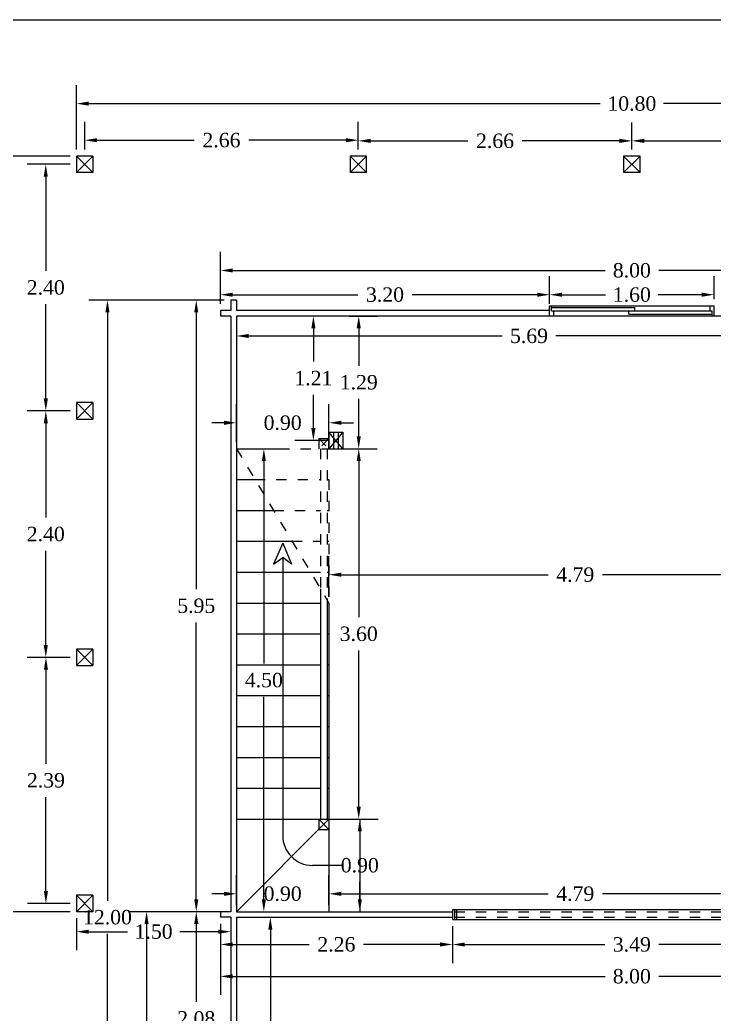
# Model space of a CAD drawing. Header units: inches. Extents: x 86794 to 87086, y 41803 to 41823.
# Drawn here: x 86829.12 to 86835.87, y 41812.48 to 41822.14 of the extents above; entities that cross this region are included whole.
import ezdxf

# ---------------------------------------------------------------- set-up
doc = ezdxf.new("R2010")
doc.units = ezdxf.units.IN
doc.header["$MEASUREMENT"] = 0
doc.linetypes.add('ACAD_ISO03W100', pattern=[30, 12, -18])
doc.styles.get("Standard").update_dxf_attribs({"font": 'times.ttf'})
doc.dimstyles.get("Standard").update_dxf_attribs({"dimtxt": 0.14, "dimasz": 0.12, "dimexe": 0.18, "dimexo": 0.0625, "dimgap": 0.09, "dimtad": 0, "dimtih": 1, "dimtoh": 1, "dimzin": 0, "dimdsep": 46, "dimtxsty": 'Standard', "dimcen": 0.09, "dimadec": 0, "dimazin": 0, "dimtfac": 1, "dimtofl": 0, "dimtmove": 0, "dimatfit": 3, "dimfxl": 1, "dimtolj": 1, "dimtzin": 0, "dimarcsym": 0})

# ---------------------------------------------------------------- blocks, each defined once
blk = doc.blocks.new('*D87')
at = {"color": 0, "lineweight": -2, "ltscale": 0.006, "transparency": 16777216}
for p, q in [((86831.0669, 41819.3792), (86831.0669, 41819.6488)), ((86834.2669, 41819.3792), (86834.2669, 41819.6488)), ((86831.1869, 41819.4688), (86832.4039, 41819.4688)), ((86834.1469, 41819.4688), (86832.9299, 41819.4688))]:
    blk.add_line(p, q, dxfattribs=at)
at = {"color": 0, "ltscale": 0.006, "transparency": 16777216}
for points in [[(86831.1869, 41819.4888), (86831.1869, 41819.4488), (86831.0669, 41819.4688)], [(86834.1469, 41819.4888), (86834.1469, 41819.4488), (86834.2669, 41819.4688)]]:
    blk.add_solid(points, dxfattribs=at)
at = {"layer": 'Defpoints', "color": 0, "ltscale": 0.006, "transparency": 16777216}
for p in [(86834.2669, 41819.4688), (86831.0669, 41819.3167), (86834.2669, 41819.3167)]:
    blk.add_point(p, dxfattribs=at)
at = {"color": 0, "ltscale": 0.006, "transparency": 16777216, "insert": (86832.6669, 41819.4688), "char_height": 0.14, "attachment_point": 5}
blk.add_mtext('\\A1;3.20', dxfattribs=at)
blk = doc.blocks.new('*D88')
at = {"color": 0, "lineweight": -2, "ltscale": 0.006, "transparency": 16777216}
for p, q in [((86834.2669, 41819.4242), (86834.2669, 41819.6488)), ((86835.8669, 41819.4242), (86835.8669, 41819.6488)), ((86834.3869, 41819.4688), (86834.8119, 41819.4688)), ((86835.7469, 41819.4688), (86835.322, 41819.4688))]:
    blk.add_line(p, q, dxfattribs=at)
at = {"color": 0, "ltscale": 0.006, "transparency": 16777216}
for points in [[(86834.3869, 41819.4888), (86834.3869, 41819.4488), (86834.2669, 41819.4688)], [(86835.7469, 41819.4888), (86835.7469, 41819.4488), (86835.8669, 41819.4688)]]:
    blk.add_solid(points, dxfattribs=at)
at = {"layer": 'Defpoints', "color": 0, "ltscale": 0.006, "transparency": 16777216}
for p in [(86835.8669, 41819.4688), (86834.2669, 41819.3617), (86835.8669, 41819.3617)]:
    blk.add_point(p, dxfattribs=at)
at = {"color": 0, "ltscale": 0.006, "transparency": 16777216, "insert": (86835.0669, 41819.4688), "char_height": 0.14, "attachment_point": 5}
blk.add_mtext('\\A1;1.60', dxfattribs=at)
blk = doc.blocks.new('*D91')
at = {"color": 0, "lineweight": -2, "ltscale": 0.006, "transparency": 16777216}
for p, q in [((86831.0669, 41819.3792), (86831.0669, 41819.8847)), ((86839.0669, 41819.3792), (86839.0669, 41819.8847)), ((86831.1869, 41819.7047), (86834.806, 41819.7047)), ((86838.9469, 41819.7047), (86835.3279, 41819.7047))]:
    blk.add_line(p, q, dxfattribs=at)
at = {"color": 0, "ltscale": 0.006, "transparency": 16777216}
for points in [[(86831.1869, 41819.7247), (86831.1869, 41819.6847), (86831.0669, 41819.7047)], [(86838.9469, 41819.7247), (86838.9469, 41819.6847), (86839.0669, 41819.7047)]]:
    blk.add_solid(points, dxfattribs=at)
at = {"layer": 'Defpoints', "color": 0, "ltscale": 0.006, "transparency": 16777216}
for p in [(86839.0669, 41819.7047), (86831.0669, 41819.3167), (86839.0669, 41819.3167)]:
    blk.add_point(p, dxfattribs=at)
at = {"color": 0, "ltscale": 0.006, "transparency": 16777216, "insert": (86835.0669, 41819.7047), "char_height": 0.14, "attachment_point": 5}
blk.add_mtext('\\A1;8.00', dxfattribs=at)
blk = doc.blocks.new('*D122')
at = {"color": 0, "lineweight": -2, "ltscale": 0.006, "transparency": 16777216}
for p, q in [((86831.1044, 41813.4717), (86830.6516, 41813.4717)), ((86830.8316, 41813.3517), (86830.8316, 41812.5944)), ((86830.8316, 41811.5142), (86830.8316, 41812.2716)), ((86831.1044, 41811.3942), (86830.6516, 41811.3942))]:
    blk.add_line(p, q, dxfattribs=at)
at = {"color": 0, "ltscale": 0.006, "transparency": 16777216}
for points in [[(86830.8116, 41813.3517), (86830.8516, 41813.3517), (86830.8316, 41813.4717)], [(86830.8116, 41811.5142), (86830.8516, 41811.5142), (86830.8316, 41811.3942)]]:
    blk.add_solid(points, dxfattribs=at)
at = {"layer": 'Defpoints', "color": 0, "ltscale": 0.006, "transparency": 16777216}
for p in [(86830.8316, 41813.4717), (86831.1669, 41813.4717), (86831.1669, 41811.3942)]:
    blk.add_point(p, dxfattribs=at)
at = {"color": 0, "ltscale": 0.006, "transparency": 16777216, "insert": (86830.8316, 41812.433), "char_height": 0.14, "attachment_point": 5}
blk.add_mtext('\\A1;2.08', dxfattribs=at)
blk = doc.blocks.new('*D123')
at = {"color": 0, "lineweight": -2, "ltscale": 0.006, "transparency": 16777216}
for p, q in [((86831.1044, 41819.4167), (86830.6516, 41819.4167)), ((86830.8316, 41819.2967), (86830.8316, 41816.6057)), ((86830.8316, 41813.5917), (86830.8316, 41816.2828)), ((86831.1044, 41813.4717), (86830.6516, 41813.4717))]:
    blk.add_line(p, q, dxfattribs=at)
at = {"color": 0, "ltscale": 0.006, "transparency": 16777216}
for points in [[(86830.8116, 41819.2967), (86830.8516, 41819.2967), (86830.8316, 41819.4167)], [(86830.8116, 41813.5917), (86830.8516, 41813.5917), (86830.8316, 41813.4717)]]:
    blk.add_solid(points, dxfattribs=at)
at = {"layer": 'Defpoints', "color": 0, "ltscale": 0.006, "transparency": 16777216}
for p in [(86830.8316, 41819.4167), (86831.1669, 41819.4167), (86831.1669, 41813.4717)]:
    blk.add_point(p, dxfattribs=at)
at = {"color": 0, "ltscale": 0.006, "transparency": 16777216, "insert": (86830.8316, 41816.4442), "char_height": 0.14, "attachment_point": 5}
blk.add_mtext('\\A1;5.95', dxfattribs=at)
blk = doc.blocks.new('*D124')
at = {"color": 0, "lineweight": -2, "ltscale": 0.006, "transparency": 16777216}
for p, q in [((86831.1044, 41813.4717), (86830.1681, 41813.4717)), ((86830.3481, 41813.3517), (86830.3481, 41810.6057)), ((86830.3481, 41807.5367), (86830.3481, 41810.2828)), ((86831.1044, 41807.4167), (86830.1681, 41807.4167))]:
    blk.add_line(p, q, dxfattribs=at)
at = {"color": 0, "ltscale": 0.006, "transparency": 16777216}
for points in [[(86830.3281, 41813.3517), (86830.3681, 41813.3517), (86830.3481, 41813.4717)], [(86830.3281, 41807.5367), (86830.3681, 41807.5367), (86830.3481, 41807.4167)]]:
    blk.add_solid(points, dxfattribs=at)
at = {"layer": 'Defpoints', "color": 0, "ltscale": 0.006, "transparency": 16777216}
for p in [(86830.3481, 41813.4717), (86831.1669, 41813.4717), (86831.1669, 41807.4167)]:
    blk.add_point(p, dxfattribs=at)
at = {"color": 0, "ltscale": 0.006, "transparency": 16777216, "insert": (86830.3481, 41810.4442), "char_height": 0.14, "attachment_point": 5}
blk.add_mtext('\\A1;6.06', dxfattribs=at)
blk = doc.blocks.new('*D126')
at = {"color": 0, "lineweight": -2, "ltscale": 0.006, "transparency": 16777216}
for p, q in [((86831.2844, 41813.4167), (86831.7321, 41813.4167)), ((86831.5521, 41813.2967), (86831.5521, 41810.6557)), ((86831.5521, 41807.6917), (86831.5521, 41810.3328)), ((86831.2844, 41807.5717), (86831.7321, 41807.5717))]:
    blk.add_line(p, q, dxfattribs=at)
at = {"color": 0, "ltscale": 0.006, "transparency": 16777216}
for points in [[(86831.5321, 41813.2967), (86831.5721, 41813.2967), (86831.5521, 41813.4167)], [(86831.5321, 41807.6917), (86831.5721, 41807.6917), (86831.5521, 41807.5717)]]:
    blk.add_solid(points, dxfattribs=at)
at = {"layer": 'Defpoints', "color": 0, "ltscale": 0.006, "transparency": 16777216}
for p in [(86831.2219, 41813.4167), (86831.5521, 41813.4167), (86831.2219, 41807.5717)]:
    blk.add_point(p, dxfattribs=at)
at = {"color": 0, "ltscale": 0.006, "transparency": 16777216, "insert": (86831.5521, 41810.4942), "char_height": 0.14, "attachment_point": 5}
blk.add_mtext('\\A1;5.85', dxfattribs=at)
blk = doc.blocks.new('*D127')
at = {"color": 0, "lineweight": -2, "ltscale": 0.006, "transparency": 16777216}
for p, q in [((86831.0669, 41813.3542), (86831.0669, 41812.9729)), ((86833.3219, 41813.3317), (86833.3219, 41812.9729)), ((86831.1869, 41813.1529), (86831.9298, 41813.1529)), ((86833.2019, 41813.1529), (86832.4591, 41813.1529))]:
    blk.add_line(p, q, dxfattribs=at)
at = {"color": 0, "ltscale": 0.006, "transparency": 16777216}
for points in [[(86831.1869, 41813.1729), (86831.1869, 41813.1329), (86831.0669, 41813.1529)], [(86833.2019, 41813.1729), (86833.2019, 41813.1329), (86833.3219, 41813.1529)]]:
    blk.add_solid(points, dxfattribs=at)
at = {"layer": 'Defpoints', "color": 0, "ltscale": 0.006, "transparency": 16777216}
for p in [(86831.0669, 41813.4167), (86833.3219, 41813.3942), (86833.3219, 41813.1529)]:
    blk.add_point(p, dxfattribs=at)
at = {"color": 0, "ltscale": 0.006, "transparency": 16777216, "insert": (86832.1944, 41813.1529), "char_height": 0.14, "attachment_point": 5}
blk.add_mtext('\\A1;2.26', dxfattribs=at)
blk = doc.blocks.new('*D128')
at = {"color": 0, "lineweight": -2, "ltscale": 0.006, "transparency": 16777216}
for p, q in [((86833.3219, 41813.3317), (86833.3219, 41812.9723)), ((86836.8119, 41813.3317), (86836.8119, 41812.9723)), ((86833.4419, 41813.1523), (86834.8047, 41813.1523)), ((86836.6919, 41813.1523), (86835.3292, 41813.1523))]:
    blk.add_line(p, q, dxfattribs=at)
at = {"color": 0, "ltscale": 0.006, "transparency": 16777216}
for points in [[(86833.4419, 41813.1723), (86833.4419, 41813.1323), (86833.3219, 41813.1523)], [(86836.6919, 41813.1723), (86836.6919, 41813.1323), (86836.8119, 41813.1523)]]:
    blk.add_solid(points, dxfattribs=at)
at = {"layer": 'Defpoints', "color": 0, "ltscale": 0.006, "transparency": 16777216}
for p in [(86833.3219, 41813.3942), (86836.8119, 41813.3942), (86836.8119, 41813.1523)]:
    blk.add_point(p, dxfattribs=at)
at = {"color": 0, "ltscale": 0.006, "transparency": 16777216, "insert": (86835.0669, 41813.1523), "char_height": 0.14, "attachment_point": 5}
blk.add_mtext('\\A1;3.49', dxfattribs=at)
blk = doc.blocks.new('*D130')
at = {"color": 0, "lineweight": -2, "ltscale": 0.006, "transparency": 16777216}
for p, q in [((86831.0669, 41813.3542), (86831.0669, 41812.6627)), ((86839.0669, 41813.3542), (86839.0669, 41812.6627)), ((86831.1869, 41812.8427), (86834.806, 41812.8427)), ((86838.9469, 41812.8427), (86835.3279, 41812.8427))]:
    blk.add_line(p, q, dxfattribs=at)
at = {"color": 0, "ltscale": 0.006, "transparency": 16777216}
for points in [[(86831.1869, 41812.8627), (86831.1869, 41812.8227), (86831.0669, 41812.8427)], [(86838.9469, 41812.8627), (86838.9469, 41812.8227), (86839.0669, 41812.8427)]]:
    blk.add_solid(points, dxfattribs=at)
at = {"layer": 'Defpoints', "color": 0, "ltscale": 0.006, "transparency": 16777216}
for p in [(86831.0669, 41813.4167), (86839.0669, 41813.4167), (86839.0669, 41812.8427)]:
    blk.add_point(p, dxfattribs=at)
at = {"color": 0, "ltscale": 0.006, "transparency": 16777216, "insert": (86835.0669, 41812.8427), "char_height": 0.14, "attachment_point": 5}
blk.add_mtext('\\A1;8.00', dxfattribs=at)
blk = doc.blocks.new('*D132')
at = {"color": 0, "lineweight": -2, "ltscale": 0.006, "transparency": 16777216}
for p, q in [((86831.2219, 41813.5342), (86831.2219, 41813.8253)), ((86832.1219, 41813.5342), (86832.1219, 41813.8253)), ((86831.1019, 41813.6453), (86830.9819, 41813.6453)), ((86832.2419, 41813.6453), (86832.3619, 41813.6453))]:
    blk.add_line(p, q, dxfattribs=at)
at = {"color": 0, "ltscale": 0.006, "transparency": 16777216}
for points in [[(86831.1019, 41813.6653), (86831.1019, 41813.6253), (86831.2219, 41813.6453)], [(86832.2419, 41813.6653), (86832.2419, 41813.6253), (86832.1219, 41813.6453)]]:
    blk.add_solid(points, dxfattribs=at)
at = {"layer": 'Defpoints', "color": 0, "ltscale": 0.006, "transparency": 16777216}
for p in [(86832.1219, 41813.6453), (86831.2219, 41813.4717), (86832.1219, 41813.4717)]:
    blk.add_point(p, dxfattribs=at)
at = {"color": 0, "ltscale": 0.006, "transparency": 16777216, "insert": (86831.6719, 41813.6453), "char_height": 0.14, "attachment_point": 5}
blk.add_mtext('\\A1;0.90', dxfattribs=at)
blk = doc.blocks.new('*D133')
at = {"color": 0, "lineweight": -2, "ltscale": 0.006, "transparency": 16777216}
for p, q in [((86832.1219, 41813.5342), (86832.1219, 41813.8253)), ((86836.9119, 41813.5342), (86836.9119, 41813.8253)), ((86832.2419, 41813.6453), (86834.2521, 41813.6453)), ((86836.7919, 41813.6453), (86834.7818, 41813.6453))]:
    blk.add_line(p, q, dxfattribs=at)
at = {"color": 0, "ltscale": 0.006, "transparency": 16777216}
for points in [[(86832.2419, 41813.6653), (86832.2419, 41813.6253), (86832.1219, 41813.6453)], [(86836.7919, 41813.6653), (86836.7919, 41813.6253), (86836.9119, 41813.6453)]]:
    blk.add_solid(points, dxfattribs=at)
at = {"layer": 'Defpoints', "color": 0, "ltscale": 0.006, "transparency": 16777216}
for p in [(86836.9119, 41813.6453), (86832.1219, 41813.4717), (86836.9119, 41813.4717)]:
    blk.add_point(p, dxfattribs=at)
at = {"color": 0, "ltscale": 0.006, "transparency": 16777216, "insert": (86834.5169, 41813.6453), "char_height": 0.14, "attachment_point": 5}
blk.add_mtext('\\A1;4.79', dxfattribs=at)
blk = doc.blocks.new('*D135')
at = {"color": 0, "lineweight": -2, "ltscale": 0.006, "transparency": 16777216}
for p, q in [((86832.1844, 41817.9717), (86832.5914, 41817.9717)), ((86832.4114, 41817.8517), (86832.4114, 41816.3332)), ((86832.4114, 41814.4917), (86832.4114, 41816.0103)), ((86832.1844, 41814.3717), (86832.5914, 41814.3717))]:
    blk.add_line(p, q, dxfattribs=at)
at = {"color": 0, "ltscale": 0.006, "transparency": 16777216}
for points in [[(86832.3914, 41817.8517), (86832.4314, 41817.8517), (86832.4114, 41817.9717)], [(86832.3914, 41814.4917), (86832.4314, 41814.4917), (86832.4114, 41814.3717)]]:
    blk.add_solid(points, dxfattribs=at)
at = {"layer": 'Defpoints', "color": 0, "ltscale": 0.006, "transparency": 16777216}
for p in [(86832.1219, 41817.9717), (86832.1219, 41814.3717), (86832.4114, 41814.3717)]:
    blk.add_point(p, dxfattribs=at)
at = {"color": 0, "ltscale": 0.006, "transparency": 16777216, "insert": (86832.4114, 41816.1717), "char_height": 0.14, "attachment_point": 5}
blk.add_mtext('\\A1;3.60', dxfattribs=at)
blk = doc.blocks.new('*D136')
at = {"color": 0, "lineweight": -2, "ltscale": 0.006, "transparency": 16777216}
for p, q in [((86832.1844, 41814.3717), (86832.6019, 41814.3717)), ((86832.4219, 41814.2517), (86832.4219, 41814.0832)), ((86832.4219, 41813.5917), (86832.4219, 41813.7603)), ((86832.1844, 41813.4717), (86832.6019, 41813.4717))]:
    blk.add_line(p, q, dxfattribs=at)
at = {"color": 0, "ltscale": 0.006, "transparency": 16777216}
for points in [[(86832.4019, 41814.2517), (86832.4419, 41814.2517), (86832.4219, 41814.3717)], [(86832.4019, 41813.5917), (86832.4419, 41813.5917), (86832.4219, 41813.4717)]]:
    blk.add_solid(points, dxfattribs=at)
at = {"layer": 'Defpoints', "color": 0, "ltscale": 0.006, "transparency": 16777216}
for p in [(86832.1219, 41814.3717), (86832.4219, 41814.3717), (86832.1219, 41813.4717)]:
    blk.add_point(p, dxfattribs=at)
at = {"color": 0, "ltscale": 0.006, "transparency": 16777216, "insert": (86832.4219, 41813.9217), "char_height": 0.14, "attachment_point": 5}
blk.add_mtext('\\A1;0.90', dxfattribs=at)
blk = doc.blocks.new('*D139')
at = {"color": 0, "lineweight": -2, "ltscale": 0.006, "transparency": 16777216}
for p, q in [((86831.2844, 41817.9717), (86831.6689, 41817.9717)), ((86831.4889, 41817.8517), (86831.4889, 41815.8832)), ((86831.4889, 41813.5917), (86831.4889, 41815.5603)), ((86831.2844, 41813.4717), (86831.6689, 41813.4717))]:
    blk.add_line(p, q, dxfattribs=at)
at = {"color": 0, "ltscale": 0.006, "transparency": 16777216}
for points in [[(86831.4689, 41817.8517), (86831.5089, 41817.8517), (86831.4889, 41817.9717)], [(86831.4689, 41813.5917), (86831.5089, 41813.5917), (86831.4889, 41813.4717)]]:
    blk.add_solid(points, dxfattribs=at)
at = {"layer": 'Defpoints', "color": 0, "ltscale": 0.006, "transparency": 16777216}
for p in [(86831.2219, 41817.9717), (86831.2219, 41813.4717), (86831.4889, 41813.4717)]:
    blk.add_point(p, dxfattribs=at)
at = {"color": 0, "ltscale": 0.006, "transparency": 16777216, "insert": (86831.4889, 41815.7217), "char_height": 0.14, "attachment_point": 5}
blk.add_mtext('\\A1;4.50', dxfattribs=at)
blk = doc.blocks.new('*D140')
at = {"color": 0, "lineweight": -2, "ltscale": 0.006, "transparency": 16777216}
for p, q in [((86831.2219, 41818.0342), (86831.2219, 41818.4039)), ((86832.1219, 41818.0342), (86832.1219, 41818.4039)), ((86831.1019, 41818.2239), (86830.9819, 41818.2239)), ((86832.2419, 41818.2239), (86832.3619, 41818.2239))]:
    blk.add_line(p, q, dxfattribs=at)
at = {"color": 0, "ltscale": 0.006, "transparency": 16777216}
for points in [[(86831.1019, 41818.2439), (86831.1019, 41818.2039), (86831.2219, 41818.2239)], [(86832.2419, 41818.2439), (86832.2419, 41818.2039), (86832.1219, 41818.2239)]]:
    blk.add_solid(points, dxfattribs=at)
at = {"layer": 'Defpoints', "color": 0, "ltscale": 0.006, "transparency": 16777216}
for p in [(86832.1219, 41818.2239), (86831.2219, 41817.9717), (86832.1219, 41817.9717)]:
    blk.add_point(p, dxfattribs=at)
at = {"color": 0, "ltscale": 0.006, "transparency": 16777216, "insert": (86831.6719, 41818.2239), "char_height": 0.14, "attachment_point": 5}
blk.add_mtext('\\A1;0.90', dxfattribs=at)
blk = doc.blocks.new('*D141')
at = {"color": 0, "lineweight": -2, "ltscale": 0.006, "transparency": 16777216}
for p, q in [((86831.2219, 41819.1992), (86831.2219, 41818.8879)), ((86836.9119, 41819.1992), (86836.9119, 41818.8879)), ((86831.3419, 41819.0679), (86833.8054, 41819.0679)), ((86836.7919, 41819.0679), (86834.3284, 41819.0679))]:
    blk.add_line(p, q, dxfattribs=at)
at = {"color": 0, "ltscale": 0.006, "transparency": 16777216}
for points in [[(86831.3419, 41819.0879), (86831.3419, 41819.0479), (86831.2219, 41819.0679)], [(86836.7919, 41819.0879), (86836.7919, 41819.0479), (86836.9119, 41819.0679)]]:
    blk.add_solid(points, dxfattribs=at)
at = {"layer": 'Defpoints', "color": 0, "ltscale": 0.006, "transparency": 16777216}
for p in [(86831.2219, 41819.2617), (86836.9119, 41819.2617), (86836.9119, 41819.0679)]:
    blk.add_point(p, dxfattribs=at)
at = {"color": 0, "ltscale": 0.006, "transparency": 16777216, "insert": (86834.0669, 41819.0679), "char_height": 0.14, "attachment_point": 5}
blk.add_mtext('\\A1;5.69', dxfattribs=at)
blk = doc.blocks.new('*D149')
at = {"color": 0, "lineweight": -2, "ltscale": 0.006, "transparency": 16777216}
for p, q in [((86832.1269, 41819.2617), (86831.7904, 41819.2617)), ((86831.9704, 41819.1417), (86831.9704, 41818.8182)), ((86831.9704, 41818.1717), (86831.9704, 41818.4953)), ((86832.1269, 41818.0517), (86831.7904, 41818.0517))]:
    blk.add_line(p, q, dxfattribs=at)
at = {"color": 0, "ltscale": 0.006, "transparency": 16777216}
for points in [[(86831.9504, 41819.1417), (86831.9904, 41819.1417), (86831.9704, 41819.2617)], [(86831.9504, 41818.1717), (86831.9904, 41818.1717), (86831.9704, 41818.0517)]]:
    blk.add_solid(points, dxfattribs=at)
at = {"layer": 'Defpoints', "color": 0, "ltscale": 0.006, "transparency": 16777216}
for p in [(86831.9704, 41819.2617), (86832.1894, 41819.2617), (86832.1894, 41818.0517)]:
    blk.add_point(p, dxfattribs=at)
at = {"color": 0, "ltscale": 0.006, "transparency": 16777216, "insert": (86831.9704, 41818.6567), "char_height": 0.14, "attachment_point": 5}
blk.add_mtext('\\A1;1.21', dxfattribs=at)
blk = doc.blocks.new('*D150')
at = {"color": 0, "lineweight": -2, "ltscale": 0.006, "transparency": 16777216}
for p, q in [((86832.3194, 41819.2617), (86832.5914, 41819.2617)), ((86832.4114, 41819.1417), (86832.4114, 41818.7782)), ((86832.4114, 41818.0917), (86832.4114, 41818.4553)), ((86832.3194, 41817.9717), (86832.5914, 41817.9717))]:
    blk.add_line(p, q, dxfattribs=at)
at = {"color": 0, "ltscale": 0.006, "transparency": 16777216}
for points in [[(86832.3914, 41819.1417), (86832.4314, 41819.1417), (86832.4114, 41819.2617)], [(86832.3914, 41818.0917), (86832.4314, 41818.0917), (86832.4114, 41817.9717)]]:
    blk.add_solid(points, dxfattribs=at)
at = {"layer": 'Defpoints', "color": 0, "ltscale": 0.006, "transparency": 16777216}
for p in [(86832.2569, 41819.2617), (86832.4114, 41819.2617), (86832.2569, 41817.9717)]:
    blk.add_point(p, dxfattribs=at)
at = {"color": 0, "ltscale": 0.006, "transparency": 16777216, "insert": (86832.4114, 41818.6167), "char_height": 0.14, "attachment_point": 5}
blk.add_mtext('\\A1;1.29', dxfattribs=at)
blk = doc.blocks.new('*D161')
at = {"color": 0, "lineweight": -2, "ltscale": 0.006, "transparency": 16777216}
for p, q in [((86832.1219, 41816.5342), (86832.1219, 41816.9269)), ((86836.9119, 41816.5342), (86836.9119, 41816.9269)), ((86832.2419, 41816.7469), (86834.2521, 41816.7469)), ((86836.7919, 41816.7469), (86834.7818, 41816.7469))]:
    blk.add_line(p, q, dxfattribs=at)
at = {"color": 0, "ltscale": 0.006, "transparency": 16777216}
for points in [[(86832.2419, 41816.7669), (86832.2419, 41816.7269), (86832.1219, 41816.7469)], [(86836.7919, 41816.7669), (86836.7919, 41816.7269), (86836.9119, 41816.7469)]]:
    blk.add_solid(points, dxfattribs=at)
at = {"layer": 'Defpoints', "color": 0, "ltscale": 0.006, "transparency": 16777216}
for p in [(86836.9119, 41816.7469), (86832.1219, 41816.4717), (86836.9119, 41816.4717)]:
    blk.add_point(p, dxfattribs=at)
at = {"color": 0, "ltscale": 0.006, "transparency": 16777216, "insert": (86834.5169, 41816.7469), "char_height": 0.14, "attachment_point": 5}
blk.add_mtext('\\A1;4.79', dxfattribs=at)
blk = doc.blocks.new('*D236')
at = {"color": 0, "lineweight": -2, "ltscale": 0.006, "transparency": 16777216}
for p, q in [((86829.7469, 41820.8792), (86829.7469, 41821.1508)), ((86832.4069, 41820.8792), (86832.4069, 41821.1508)), ((86829.8669, 41820.9708), (86830.8123, 41820.9708)), ((86832.2869, 41820.9708), (86831.3416, 41820.9708))]:
    blk.add_line(p, q, dxfattribs=at)
at = {"color": 0, "ltscale": 0.006, "transparency": 16777216}
for points in [[(86829.8669, 41820.9908), (86829.8669, 41820.9508), (86829.7469, 41820.9708)], [(86832.2869, 41820.9908), (86832.2869, 41820.9508), (86832.4069, 41820.9708)]]:
    blk.add_solid(points, dxfattribs=at)
at = {"layer": 'Defpoints', "color": 0, "ltscale": 0.006, "transparency": 16777216}
for p in [(86832.4069, 41820.9708), (86829.7469, 41820.8167), (86832.4069, 41820.8167)]:
    blk.add_point(p, dxfattribs=at)
at = {"color": 0, "ltscale": 0.006, "transparency": 16777216, "insert": (86831.0769, 41820.9708), "char_height": 0.14, "attachment_point": 5}
blk.add_mtext('\\A1;2.66', dxfattribs=at)
blk = doc.blocks.new('*D237')
at = {"color": 0, "lineweight": -2, "ltscale": 0.006, "transparency": 16777216}
for p, q in [((86832.4069, 41820.8792), (86832.4069, 41821.1443)), ((86835.0669, 41820.8792), (86835.0669, 41821.1443)), ((86832.5269, 41820.9643), (86833.4723, 41820.9643)), ((86834.9469, 41820.9643), (86834.0016, 41820.9643))]:
    blk.add_line(p, q, dxfattribs=at)
at = {"color": 0, "ltscale": 0.006, "transparency": 16777216}
for points in [[(86832.5269, 41820.9843), (86832.5269, 41820.9443), (86832.4069, 41820.9643)], [(86834.9469, 41820.9843), (86834.9469, 41820.9443), (86835.0669, 41820.9643)]]:
    blk.add_solid(points, dxfattribs=at)
at = {"layer": 'Defpoints', "color": 0, "ltscale": 0.006, "transparency": 16777216}
for p in [(86835.0669, 41820.9643), (86832.4069, 41820.8167), (86835.0669, 41820.8167)]:
    blk.add_point(p, dxfattribs=at)
at = {"color": 0, "ltscale": 0.006, "transparency": 16777216, "insert": (86833.7369, 41820.9643), "char_height": 0.14, "attachment_point": 5}
blk.add_mtext('\\A1;2.66', dxfattribs=at)
blk = doc.blocks.new('*D238')
at = {"color": 0, "lineweight": -2, "ltscale": 0.006, "transparency": 16777216}
for p, q in [((86835.0669, 41820.8792), (86835.0669, 41821.1443)), ((86837.7269, 41820.8792), (86837.7269, 41821.1443)), ((86835.1869, 41820.9643), (86836.1323, 41820.9643)), ((86837.6069, 41820.9643), (86836.6616, 41820.9643))]:
    blk.add_line(p, q, dxfattribs=at)
at = {"color": 0, "ltscale": 0.006, "transparency": 16777216}
for points in [[(86835.1869, 41820.9843), (86835.1869, 41820.9443), (86835.0669, 41820.9643)], [(86837.6069, 41820.9843), (86837.6069, 41820.9443), (86837.7269, 41820.9643)]]:
    blk.add_solid(points, dxfattribs=at)
at = {"layer": 'Defpoints', "color": 0, "ltscale": 0.006, "transparency": 16777216}
for p in [(86837.7269, 41820.9643), (86835.0669, 41820.8167), (86837.7269, 41820.8167)]:
    blk.add_point(p, dxfattribs=at)
at = {"color": 0, "ltscale": 0.006, "transparency": 16777216, "insert": (86836.3969, 41820.9643), "char_height": 0.14, "attachment_point": 5}
blk.add_mtext('\\A1;2.66', dxfattribs=at)
blk = doc.blocks.new('*D244')
at = {"color": 0, "lineweight": -2, "ltscale": 0.006, "transparency": 16777216}
for p, q in [((86829.6044, 41820.7367), (86829.1885, 41820.7367)), ((86829.3685, 41820.6167), (86829.3685, 41819.6998)), ((86829.3685, 41818.4601), (86829.3685, 41819.377)), ((86829.6044, 41818.3401), (86829.1885, 41818.3401))]:
    blk.add_line(p, q, dxfattribs=at)
at = {"color": 0, "ltscale": 0.006, "transparency": 16777216}
for points in [[(86829.3485, 41820.6167), (86829.3885, 41820.6167), (86829.3685, 41820.7367)], [(86829.3485, 41818.4601), (86829.3885, 41818.4601), (86829.3685, 41818.3401)]]:
    blk.add_solid(points, dxfattribs=at)
at = {"layer": 'Defpoints', "color": 0, "ltscale": 0.006, "transparency": 16777216}
for p in [(86829.6669, 41820.7367), (86829.3685, 41818.3401), (86829.6669, 41818.3401)]:
    blk.add_point(p, dxfattribs=at)
at = {"color": 0, "ltscale": 0.006, "transparency": 16777216, "insert": (86829.3685, 41819.5384), "char_height": 0.14, "attachment_point": 5}
blk.add_mtext('\\A1;2.40', dxfattribs=at)
blk = doc.blocks.new('*D245')
at = {"color": 0, "lineweight": -2, "ltscale": 0.006, "transparency": 16777216}
for p, q in [((86829.6044, 41818.3401), (86829.1885, 41818.3401)), ((86829.3685, 41818.2201), (86829.3685, 41817.3032)), ((86829.3685, 41816.0634), (86829.3685, 41816.9803)), ((86829.6044, 41815.9434), (86829.1885, 41815.9434))]:
    blk.add_line(p, q, dxfattribs=at)
at = {"color": 0, "ltscale": 0.006, "transparency": 16777216}
for points in [[(86829.3485, 41818.2201), (86829.3885, 41818.2201), (86829.3685, 41818.3401)], [(86829.3485, 41816.0634), (86829.3885, 41816.0634), (86829.3685, 41815.9434)]]:
    blk.add_solid(points, dxfattribs=at)
at = {"layer": 'Defpoints', "color": 0, "ltscale": 0.006, "transparency": 16777216}
for p in [(86829.3685, 41818.3401), (86829.6669, 41818.3401), (86829.6669, 41815.9434)]:
    blk.add_point(p, dxfattribs=at)
at = {"color": 0, "ltscale": 0.006, "transparency": 16777216, "insert": (86829.3685, 41817.1417), "char_height": 0.14, "attachment_point": 5}
blk.add_mtext('\\A1;2.40', dxfattribs=at)
blk = doc.blocks.new('*D246')
at = {"color": 0, "lineweight": -2, "ltscale": 0.006, "transparency": 16777216}
for p, q in [((86829.6044, 41815.9434), (86829.1899, 41815.9434)), ((86829.3699, 41815.8234), (86829.3699, 41814.909)), ((86829.3699, 41813.6717), (86829.3699, 41814.5862)), ((86829.6044, 41813.5517), (86829.1899, 41813.5517))]:
    blk.add_line(p, q, dxfattribs=at)
at = {"color": 0, "ltscale": 0.006, "transparency": 16777216}
for points in [[(86829.3499, 41815.8234), (86829.3899, 41815.8234), (86829.3699, 41815.9434)], [(86829.3499, 41813.6717), (86829.3899, 41813.6717), (86829.3699, 41813.5517)]]:
    blk.add_solid(points, dxfattribs=at)
at = {"layer": 'Defpoints', "color": 0, "ltscale": 0.006, "transparency": 16777216}
for p in [(86829.3699, 41815.9434), (86829.6669, 41815.9434), (86829.6669, 41813.5517)]:
    blk.add_point(p, dxfattribs=at)
at = {"color": 0, "ltscale": 0.006, "transparency": 16777216, "insert": (86829.3699, 41814.7476), "char_height": 0.14, "attachment_point": 5}
blk.add_mtext('\\A1;2.39', dxfattribs=at)
blk = doc.blocks.new('*D247')
at = {"color": 0, "lineweight": -2, "ltscale": 0.006, "transparency": 16777216}
for p, q in [((86829.6669, 41813.4092), (86829.6669, 41813.0972)), ((86831.1669, 41813.4092), (86831.1669, 41813.0972)), ((86829.7869, 41813.2772), (86830.1619, 41813.2772)), ((86831.0469, 41813.2772), (86830.672, 41813.2772))]:
    blk.add_line(p, q, dxfattribs=at)
at = {"color": 0, "ltscale": 0.006, "transparency": 16777216}
for points in [[(86829.7869, 41813.2972), (86829.7869, 41813.2572), (86829.6669, 41813.2772)], [(86831.0469, 41813.2972), (86831.0469, 41813.2572), (86831.1669, 41813.2772)]]:
    blk.add_solid(points, dxfattribs=at)
at = {"layer": 'Defpoints', "color": 0, "ltscale": 0.006, "transparency": 16777216}
for p in [(86829.6669, 41813.4717), (86831.1669, 41813.4717), (86831.1669, 41813.2772)]:
    blk.add_point(p, dxfattribs=at)
at = {"color": 0, "ltscale": 0.006, "transparency": 16777216, "insert": (86830.4169, 41813.2772), "char_height": 0.14, "attachment_point": 5}
blk.add_mtext('\\A1;1.50', dxfattribs=at)
blk = doc.blocks.new('*D248')
at = {"color": 0, "lineweight": -2, "ltscale": 0.006, "transparency": 16777216}
for p, q in [((86829.6044, 41820.8167), (86828.6782, 41820.8167)), ((86828.8582, 41820.6967), (86828.8582, 41817.3057)), ((86828.8582, 41813.5917), (86828.8582, 41816.9828)), ((86829.6044, 41813.4717), (86828.6782, 41813.4717))]:
    blk.add_line(p, q, dxfattribs=at)
at = {"color": 0, "ltscale": 0.006, "transparency": 16777216}
for points in [[(86828.8382, 41820.6967), (86828.8782, 41820.6967), (86828.8582, 41820.8167)], [(86828.8382, 41813.5917), (86828.8782, 41813.5917), (86828.8582, 41813.4717)]]:
    blk.add_solid(points, dxfattribs=at)
at = {"layer": 'Defpoints', "color": 0, "ltscale": 0.006, "transparency": 16777216}
for p in [(86828.8582, 41820.8167), (86829.6669, 41820.8167), (86829.6669, 41813.4717)]:
    blk.add_point(p, dxfattribs=at)
at = {"color": 0, "ltscale": 0.006, "transparency": 16777216, "insert": (86828.8582, 41817.1442), "char_height": 0.14, "attachment_point": 5}
blk.add_mtext('\\A1;7.35', dxfattribs=at)
blk = doc.blocks.new('*D249')
at = {"color": 0, "lineweight": -2, "ltscale": 0.006, "transparency": 16777216}
for p, q in [((86829.6669, 41820.8792), (86829.6669, 41821.5061)), ((86840.4669, 41820.8792), (86840.4669, 41821.5061)), ((86829.7869, 41821.3261), (86834.7602, 41821.3261)), ((86840.3469, 41821.3261), (86835.3737, 41821.3261))]:
    blk.add_line(p, q, dxfattribs=at)
at = {"color": 0, "ltscale": 0.006, "transparency": 16777216}
for points in [[(86829.7869, 41821.3461), (86829.7869, 41821.3061), (86829.6669, 41821.3261)], [(86840.3469, 41821.3461), (86840.3469, 41821.3061), (86840.4669, 41821.3261)]]:
    blk.add_solid(points, dxfattribs=at)
at = {"layer": 'Defpoints', "color": 0, "ltscale": 0.006, "transparency": 16777216}
for p in [(86840.4669, 41821.3261), (86829.6669, 41820.8167), (86840.4669, 41820.8167)]:
    blk.add_point(p, dxfattribs=at)
at = {"color": 0, "ltscale": 0.006, "transparency": 16777216, "insert": (86835.0669, 41821.3261), "char_height": 0.14, "attachment_point": 5}
blk.add_mtext('\\A1;10.80', dxfattribs=at)
blk = doc.blocks.new('*D251')
at = {"color": 0, "lineweight": -2, "ltscale": 0.006, "transparency": 16777216}
for p, q in [((86831.1044, 41819.4167), (86829.7881, 41819.4167)), ((86829.9681, 41819.2967), (86829.9681, 41813.5782)), ((86829.9681, 41807.5367), (86829.9681, 41813.2553)), ((86831.1044, 41807.4167), (86829.7881, 41807.4167))]:
    blk.add_line(p, q, dxfattribs=at)
at = {"color": 0, "ltscale": 0.006, "transparency": 16777216}
for points in [[(86829.9481, 41819.2967), (86829.9881, 41819.2967), (86829.9681, 41819.4167)], [(86829.9481, 41807.5367), (86829.9881, 41807.5367), (86829.9681, 41807.4167)]]:
    blk.add_solid(points, dxfattribs=at)
at = {"layer": 'Defpoints', "color": 0, "ltscale": 0.006, "transparency": 16777216}
for p in [(86831.1669, 41819.4167), (86829.9681, 41807.4167), (86831.1669, 41807.4167)]:
    blk.add_point(p, dxfattribs=at)
at = {"color": 0, "ltscale": 0.006, "transparency": 16777216, "insert": (86829.9681, 41813.4167), "char_height": 0.14, "attachment_point": 5}
blk.add_mtext('\\A1;12.00', dxfattribs=at)

msp = doc.modelspace()

# ---------------------------------------------------------------- linework, layer by layer
for p, q in [((86822.9907, 41822.1404), (86850.328, 41822.1404)), ((86829.6669, 41820.8167), (86829.6669, 41820.6567)), ((86829.8269, 41820.8167), (86829.6669, 41820.8167)), ((86829.8269, 41820.8167), (86829.8269, 41820.6567)), ((86832.3269, 41820.8167), (86832.3269, 41820.6567)), ((86832.4869, 41820.8167), (86832.3269, 41820.8167)), ((86834.9869, 41820.8167), (86834.9869, 41820.6567)), ((86835.1469, 41820.8167), (86834.9869, 41820.8167)), ((86829.8269, 41820.6567), (86829.6669, 41820.6567)), ((86832.4869, 41820.6567), (86832.3269, 41820.6567)), ((86835.1469, 41820.6567), (86834.9869, 41820.6567)), ((86831.1669, 41819.4167), (86831.1669, 41819.3167)), ((86831.2219, 41819.4167), (86831.1669, 41819.4167)), ((86831.2219, 41819.4167), (86831.2219, 41819.3167)), ((86831.0669, 41819.3167), (86831.0669, 41819.2617)), ((86831.1669, 41819.3167), (86831.0669, 41819.3167)), ((86834.2669, 41819.3167), (86831.2219, 41819.3167)), ((86831.1669, 41819.2617), (86831.0669, 41819.2617)), ((86831.1669, 41819.2617), (86831.1669, 41813.4717)), ((86831.2219, 41819.2617), (86831.2219, 41813.4717)), ((86836.9119, 41819.2617), (86831.2219, 41819.2617)), ((86829.6669, 41818.4201), (86829.6669, 41818.2601)), ((86829.8269, 41818.4201), (86829.8269, 41818.2601)), ((86831.2219, 41817.6717), (86831.4019, 41817.6717)), ((86831.2219, 41817.3717), (86831.5819, 41817.3717)), ((86831.2219, 41817.0717), (86831.7619, 41817.0717)), ((86831.2219, 41816.7717), (86831.9419, 41816.7717)), ((86831.2219, 41816.4717), (86832.0399, 41816.4717)), ((86832.1039, 41816.4717), (86832.1219, 41816.4717)), ((86832.1219, 41816.4717), (86832.1219, 41813.4717)), ((86831.2219, 41816.1717), (86832.0399, 41816.1717)), ((86832.1039, 41816.1717), (86832.1219, 41816.1717)), ((86829.6669, 41816.0234), (86829.6669, 41815.8634)), ((86829.8269, 41816.0234), (86829.8269, 41815.8634)), ((86831.2219, 41815.8717), (86832.0399, 41815.8717)), ((86832.1039, 41815.8717), (86832.1219, 41815.8717)), ((86831.2219, 41815.5717), (86832.0399, 41815.5717)), ((86832.1039, 41815.5717), (86832.1219, 41815.5717)), ((86831.2219, 41815.2717), (86832.0399, 41815.2717)), ((86832.1039, 41815.2717), (86832.1219, 41815.2717)), ((86831.2219, 41814.9717), (86832.0399, 41814.9717)), ((86832.1039, 41814.9717), (86832.1219, 41814.9717)), ((86831.2219, 41814.6717), (86832.0399, 41814.6717)), ((86832.1039, 41814.6717), (86832.1219, 41814.6717)), ((86831.2219, 41814.3717), (86832.4219, 41814.3717)), ((86832.0219, 41814.3717), (86832.0219, 41814.2717)), ((86832.4219, 41814.3717), (86832.4219, 41813.4717)), ((86832.0219, 41814.2717), (86832.1219, 41814.2717)), ((86829.6669, 41813.6317), (86829.6669, 41813.4717)), ((86829.8269, 41813.6317), (86829.8269, 41813.4717)), ((86833.3219, 41813.4942), (86833.3219, 41813.3942)), ((86833.3419, 41813.4942), (86833.3419, 41813.3942)), ((86833.3619, 41813.4942), (86833.3619, 41813.3942)), ((86829.8269, 41813.4717), (86829.6669, 41813.4717)), ((86831.1669, 41813.4717), (86831.0669, 41813.4717)), ((86831.0669, 41813.4717), (86831.0669, 41813.4167)), ((86831.1669, 41813.4717), (86831.0669, 41813.4717)), ((86831.1669, 41813.4167), (86831.0669, 41813.4167)), ((86831.1669, 41813.4167), (86831.1669, 41811.3942)), ((86831.2219, 41813.4717), (86833.3219, 41813.4717)), ((86831.2219, 41813.4167), (86833.3219, 41813.4167)), ((86831.2219, 41813.4167), (86831.2219, 41807.5717))]:
    msp.add_line(p, q)
at = {"ltscale": 0.006}
for p, q in [((86829.6669, 41820.8167), (86829.8269, 41820.6567)), ((86829.6669, 41820.6567), (86829.8269, 41820.8167)), ((86832.3269, 41820.8167), (86832.4869, 41820.6567)), ((86832.4869, 41820.8167), (86832.3269, 41820.6567)), ((86832.4869, 41820.6567), (86832.4869, 41820.8167)), ((86834.9869, 41820.8167), (86835.1469, 41820.6567)), ((86835.1469, 41820.8167), (86834.9869, 41820.6567)), ((86835.1469, 41820.6567), (86835.1469, 41820.8167)), ((86834.2669, 41819.2617), (86834.2669, 41819.3617)), ((86834.2669, 41819.3617), (86835.8669, 41819.3617)), ((86834.2869, 41819.3117), (86834.2869, 41819.3617)), ((86834.2869, 41819.3437), (86835.0969, 41819.3437)), ((86834.2869, 41819.3117), (86835.8469, 41819.3117)), ((86834.3069, 41819.2617), (86834.3069, 41819.3117)), ((86835.0369, 41819.2797), (86835.0369, 41819.3117)), ((86835.0969, 41819.3117), (86835.0969, 41819.3437)), ((86835.8269, 41819.3117), (86835.8269, 41819.3617)), ((86835.8469, 41819.2617), (86835.8469, 41819.3117)), ((86835.8669, 41819.2617), (86835.8669, 41819.3617)), ((86835.0369, 41819.2797), (86835.8469, 41819.2797)), ((86829.8269, 41818.4201), (86829.6669, 41818.4201)), ((86829.6669, 41818.2601), (86829.8269, 41818.4201)), ((86829.6669, 41818.4201), (86829.8269, 41818.2601)), ((86829.6669, 41818.2601), (86829.8269, 41818.2601)), ((86832.1219, 41818.1317), (86832.1219, 41817.9717)), ((86832.1219, 41818.1317), (86832.2569, 41818.1317)), ((86832.2569, 41818.1317), (86832.1219, 41817.9717)), ((86832.2569, 41817.9717), (86832.1219, 41818.1317)), ((86832.1669, 41818.1317), (86832.1669, 41817.9717)), ((86832.2119, 41818.1317), (86832.2119, 41817.9717)), ((86832.2569, 41818.1317), (86832.2569, 41817.9717)), ((86832.1219, 41817.9717), (86832.1219, 41818.0717)), ((86832.1219, 41817.9717), (86832.2569, 41817.9717)), ((86832.1039, 41817.0717), (86832.1219, 41817.0717)), ((86831.6719, 41817.0548), (86831.5834, 41816.8501)), ((86831.6719, 41817.0548), (86831.7572, 41816.8501)), ((86831.5834, 41816.8501), (86831.6719, 41816.9144)), ((86831.6719, 41816.9144), (86831.6719, 41814.2112)), ((86831.7572, 41816.8501), (86831.6719, 41816.9144)), ((86831.9419, 41816.7717), (86832.0399, 41816.7717)), ((86832.1039, 41816.7717), (86832.1219, 41816.7717)), ((86832.0399, 41816.6084), (86832.0399, 41814.3717)), ((86832.1039, 41816.5017), (86832.1039, 41814.3717)), ((86829.8269, 41816.0234), (86829.6669, 41816.0234)), ((86829.6669, 41815.8634), (86829.8269, 41816.0234)), ((86829.6669, 41816.0234), (86829.8269, 41815.8634)), ((86829.6669, 41815.8634), (86829.8269, 41815.8634)), ((86832.1219, 41814.3717), (86831.2219, 41813.4717)), ((86832.0219, 41814.3717), (86832.1219, 41814.2717)), ((86832.2518, 41813.9217), (86831.9614, 41813.9217)), ((86829.8269, 41813.6317), (86829.6669, 41813.6317)), ((86829.6669, 41813.4717), (86829.8269, 41813.6317)), ((86829.6669, 41813.6317), (86829.8269, 41813.4717)), ((86833.3219, 41813.4942), (86836.8119, 41813.4942)), ((86833.3219, 41813.3942), (86836.8119, 41813.3942))]:
    msp.add_line(p, q, dxfattribs=at)
at = {"linetype": 'ACAD_ISO03W100', "ltscale": 0.006}
for p, q in [((86832.0219, 41818.0717), (86832.0219, 41817.9717)), ((86832.0219, 41818.0717), (86832.1219, 41818.0717)), ((86832.0219, 41818.0717), (86832.1219, 41817.9717)), ((86832.1219, 41818.0717), (86832.0219, 41817.9717)), ((86831.2219, 41817.9717), (86832.1219, 41817.9717)), ((86831.2219, 41817.9717), (86832.1219, 41816.4717)), ((86832.0399, 41817.9717), (86832.0399, 41816.6084)), ((86832.1039, 41817.9717), (86832.1039, 41816.5017)), ((86831.4019, 41817.6717), (86832.0399, 41817.6717)), ((86832.1039, 41817.6717), (86832.1219, 41817.6717)), ((86832.1219, 41817.6717), (86832.1219, 41816.4717)), ((86831.5819, 41817.3717), (86832.0399, 41817.3717)), ((86832.1039, 41817.3717), (86832.1219, 41817.3717)), ((86831.7619, 41817.0717), (86832.0399, 41817.0717)), ((86833.3419, 41813.4717), (86836.7919, 41813.4717)), ((86833.3419, 41813.4167), (86836.7919, 41813.4167))]:
    msp.add_line(p, q, dxfattribs=at)
at = {"ltscale": 0.006}
msp.add_arc((86831.9614, 41814.2112), 0.2895, 180, 270, dxfattribs=at)

# ---------------------------------------------------------------- dimensions: what is measured, and where the dimension line sits
for base, p1, p2, picture, middle in [((86840.4669, 41821.3261), (86829.6669, 41820.8167), (86840.4669, 41820.8167), '*D249', (86835.0669, 41821.3261)), ((86832.4069, 41820.9708), (86829.7469, 41820.8167), (86832.4069, 41820.8167), '*D236', (86831.0769, 41820.9708)), ((86835.0669, 41820.9643), (86832.4069, 41820.8167), (86835.0669, 41820.8167), '*D237', (86833.7369, 41820.9643)), ((86837.7269, 41820.9643), (86835.0669, 41820.8167), (86837.7269, 41820.8167), '*D238', (86836.3969, 41820.9643)), ((86839.0669, 41819.7047), (86831.0669, 41819.3167), (86839.0669, 41819.3167), '*D91', (86835.0669, 41819.7047)), ((86834.2669, 41819.4688), (86831.0669, 41819.3167), (86834.2669, 41819.3167), '*D87', (86832.6669, 41819.4688)), ((86835.8669, 41819.4688), (86834.2669, 41819.3617), (86835.8669, 41819.3617), '*D88', (86835.0669, 41819.4688)), ((86836.9119, 41819.0679), (86831.2219, 41819.2617), (86836.9119, 41819.2617), '*D141', (86834.0669, 41819.0679)), ((86832.1219, 41818.2239), (86831.2219, 41817.9717), (86832.1219, 41817.9717), '*D140', (86831.6719, 41818.2239)), ((86836.9119, 41816.7469), (86832.1219, 41816.4717), (86836.9119, 41816.4717), '*D161', (86834.5169, 41816.7469)), ((86832.1219, 41813.6453), (86831.2219, 41813.4717), (86832.1219, 41813.4717), '*D132', (86831.6719, 41813.6453)), ((86836.9119, 41813.6453), (86832.1219, 41813.4717), (86836.9119, 41813.4717), '*D133', (86834.5169, 41813.6453)), ((86831.1669, 41813.2772), (86829.6669, 41813.4717), (86831.1669, 41813.4717), '*D247', (86830.4169, 41813.2772)), ((86833.3219332961, 41813.1529474176), (86831.0669332961, 41813.4167426768), (86833.3219332961, 41813.3942426768), '*D127', (86832.1944332961, 41813.1529474176)), ((86839.0669, 41812.8427), (86831.0669, 41813.4167), (86839.0669, 41813.4167), '*D130', (86835.0669, 41812.8427)), ((86836.8119, 41813.1523), (86833.3219, 41813.3942), (86836.8119, 41813.3942), '*D128', (86835.0669, 41813.1523))]:
    dim = msp.add_linear_dim(base=base, p1=p1, p2=p2, dimstyle='Standard', dxfattribs=at)
    dim.commit()
    dim.dimension.update_dxf_attribs({"geometry": picture, "text_midpoint": middle})
for base, p1, p2, picture, middle in [((86828.8581599108, 41820.8167426768), (86829.6669332961, 41813.4717426768), (86829.6669332961, 41820.8167426768), '*D248', (86828.8581599108, 41817.1442426768)), ((86829.3685, 41818.3401), (86829.6669, 41820.7367), (86829.6669, 41818.3401), '*D244', (86829.3685, 41819.5384)), ((86829.9681, 41807.4167), (86831.1669, 41819.4167), (86831.1669, 41807.4167), '*D251', (86829.9681, 41813.4167)), ((86830.8316229763, 41819.4167426768), (86831.1669332961, 41813.4717426768), (86831.1669332961, 41819.4167426768), '*D123', (86830.8316229763, 41816.4442426768)), ((86831.9704, 41819.2617), (86832.1894, 41818.0517), (86832.1894, 41819.2617), '*D149', (86831.9704, 41818.6567)), ((86832.4114, 41819.2617), (86832.2569, 41817.9717), (86832.2569, 41819.2617), '*D150', (86832.4114, 41818.6167)), ((86829.3685, 41818.3401), (86829.6669, 41815.9434), (86829.6669, 41818.3401), '*D245', (86829.3685, 41817.1417)), ((86831.4889, 41813.4717), (86831.2219, 41817.9717), (86831.2219, 41813.4717), '*D139', (86831.4889, 41815.7217)), ((86832.4114, 41814.3717), (86832.1219, 41817.9717), (86832.1219, 41814.3717), '*D135', (86832.4114, 41816.1717)), ((86829.3699, 41815.9434), (86829.6669, 41813.5517), (86829.6669, 41815.9434), '*D246', (86829.3699, 41814.7476)), ((86832.4219, 41814.3717), (86832.1219, 41813.4717), (86832.1219, 41814.3717), '*D136', (86832.4219, 41813.9217)), ((86830.3480533268, 41813.4717426768), (86831.166933296, 41807.4167426768), (86831.1669332961, 41813.4717426768), '*D124', (86830.3480533268, 41810.4442426768)), ((86830.8316, 41813.4717), (86831.1669, 41811.3942), (86831.1669, 41813.4717), '*D122', (86830.8316, 41812.433)), ((86831.5520518288, 41813.4167426768), (86831.2219332961, 41807.5717426768), (86831.2219332961, 41813.4167426768), '*D126', (86831.5520518288, 41810.4942426768))]:
    dim = msp.add_linear_dim(base=base, p1=p1, p2=p2, angle=90, dimstyle='Standard', dxfattribs=at)
    dim.commit()
    dim.dimension.update_dxf_attribs({"geometry": picture, "text_midpoint": middle})

doc.saveas('drawing.dxf')
